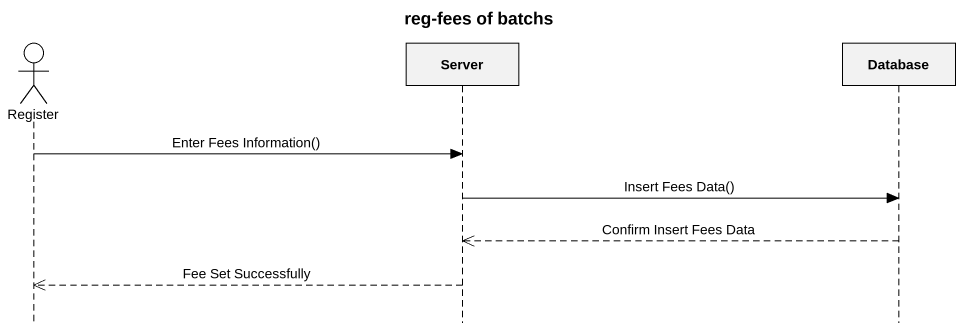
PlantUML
@startuml
title reg-fees of batchs
hide footbox
actor Register
participant Server
participant "Database" as Database_

Register -> Server : Enter Fees Information()
Server -> Database_ : Insert Fees Data()
Database_ -->> Server : Confirm Insert Fees Data
Server -->> Register : Fee Set Successfully
@enduml
